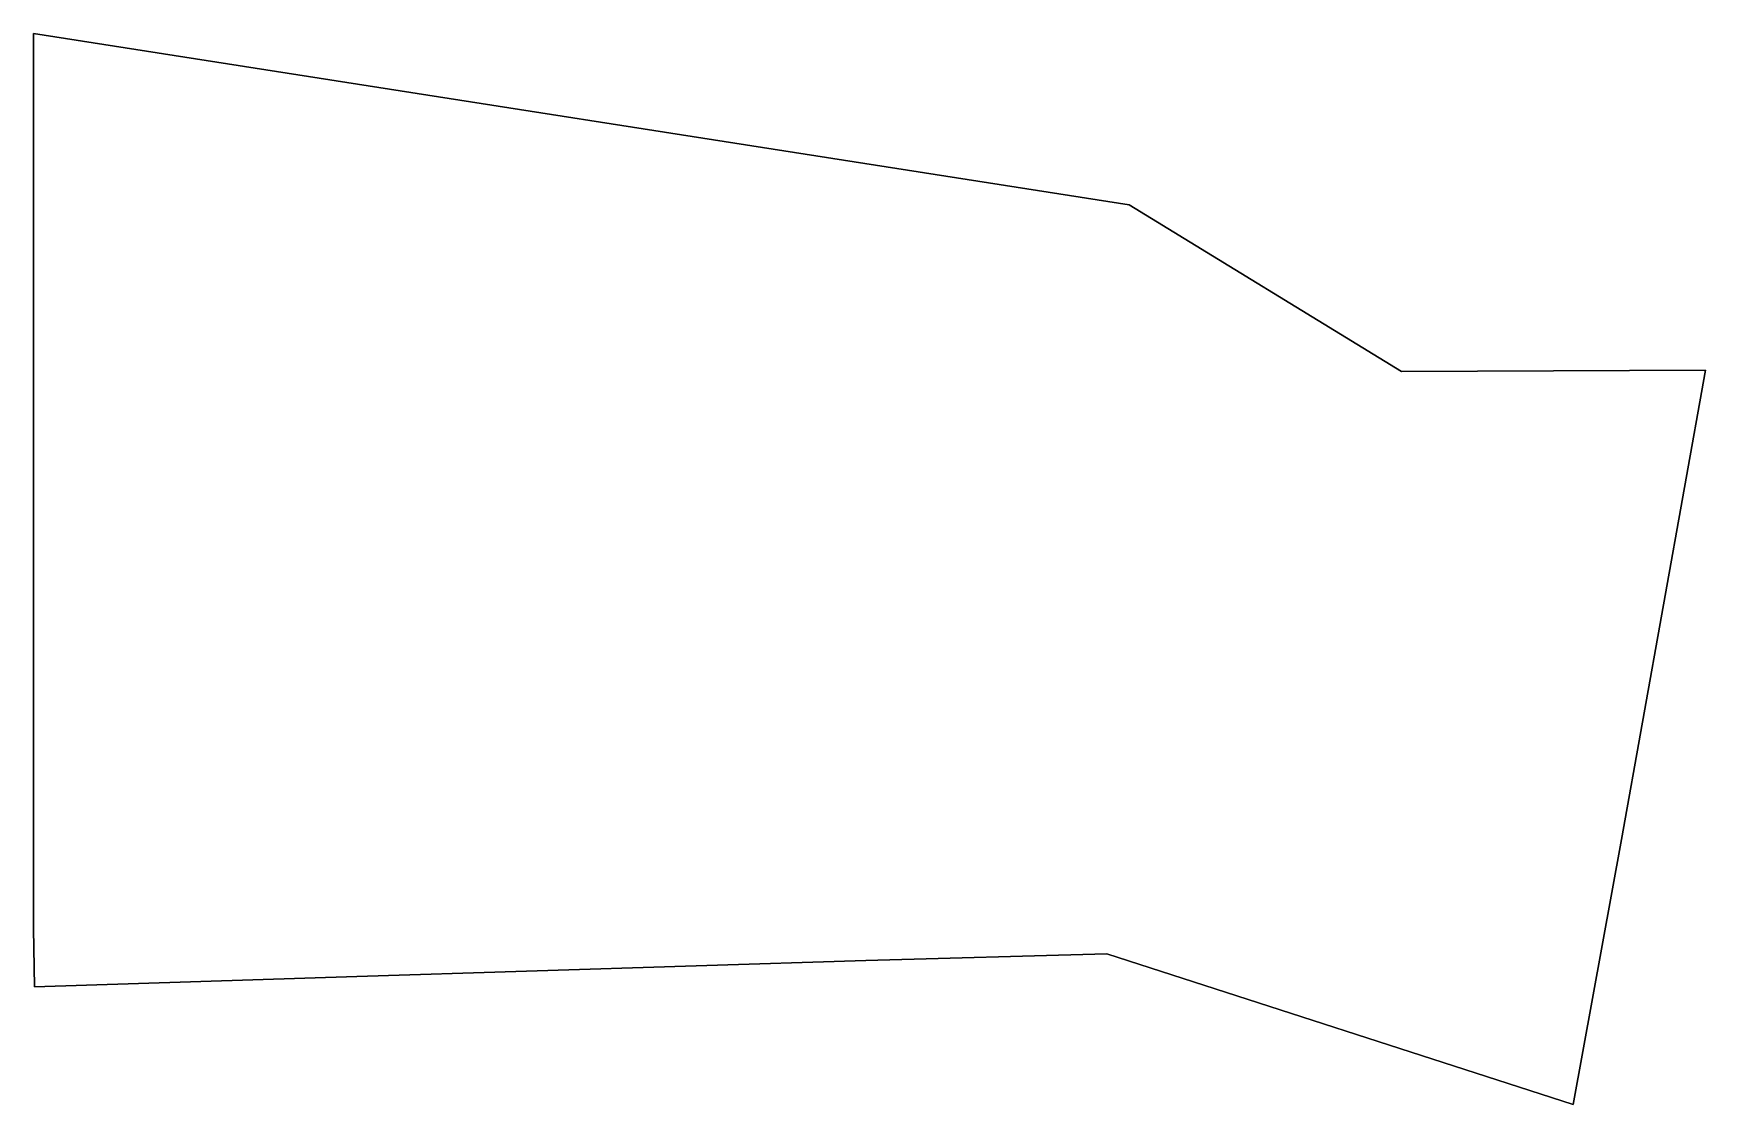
# Model space of a CAD drawing. Extents: x -85 to -83.68, y 46.45 to 47.29.
import ezdxf

# ---------------------------------------------------------------- set-up
doc = ezdxf.new("R2010")
doc.units = 0
doc.header["$MEASUREMENT"] = 0
doc.layers.add('GEO_', color=7, linetype='Continuous')

msp = doc.modelspace()

# ---------------------------------------------------------------- linework, layer by layer
at = {"layer": 'GEO_', "color": 7, "true_color": 0xffffff}
for p, q in [((-84.1341, 47.1581), (-85, 47.2936)), ((-84.1341, 47.1581), (-85, 47.2936)), ((-84.1341, 47.1581), (-85, 47.2936)), ((-85, 47.2936), (-85, 47.2936)), ((-85, 47.2936), (-84.1341, 47.1581)), ((-84.1341, 47.1581), (-85, 47.2936)), ((-84.1341, 47.1581), (-85, 47.2936)), ((-84.1341, 47.1581), (-85, 47.2936)), ((-85, 47.2936), (-85, 47.2936)), ((-85, 47.2936), (-84.1341, 47.1581)), ((-85, 47.1719), (-85, 47.2936)), ((-85, 47.2936), (-84.1341, 47.1581)), ((-85, 47.1719), (-85, 47.2936)), ((-85, 47.2936), (-84.1341, 47.1581)), ((-85, 47.1719), (-85, 47.2936)), ((-85, 47.2936), (-85, 47.2936)), ((-85, 47.2936), (-85, 47.1719)), ((-85, 47.2936), (-84.1341, 47.1581)), ((-84.1341, 47.1581), (-85, 47.2936)), ((-85, 47.1719), (-85, 47.2936)), ((-85, 47.2936), (-84.1341, 47.1581)), ((-85, 47.1719), (-85, 47.2936)), ((-85, 47.2936), (-84.1341, 47.1581)), ((-85, 47.1719), (-85, 47.2936)), ((-85, 47.2936), (-85, 47.2936)), ((-85, 47.2936), (-85, 47.1719)), ((-85, 47.2936), (-84.1341, 47.1581)), ((-84.1341, 47.1581), (-85, 47.2936)), ((-85, 47.0694), (-85, 47.1719)), ((-85, 47.1719), (-85, 47.1719)), ((-85, 47.1719), (-85, 47.0694)), ((-85, 47.0694), (-85, 47.1719)), ((-85, 47.1719), (-85, 47.1719)), ((-85, 47.1719), (-85, 47.0694)), ((-84.1341, 47.1581), (-84.1341, 47.1581)), ((-83.9189, 47.0264), (-84.1341, 47.1581)), ((-83.9189, 47.0264), (-84.1341, 47.1581)), ((-83.9189, 47.0264), (-84.1341, 47.1581)), ((-84.1341, 47.1581), (-84.1341, 47.1581)), ((-84.1341, 47.1581), (-83.9189, 47.0264)), ((-84.1341, 47.1581), (-84.1341, 47.1581)), ((-84.1341, 47.1581), (-83.9189, 47.0264)), ((-84.1341, 47.1581), (-83.9189, 47.0264)), ((-84.1341, 47.1581), (-84.1341, 47.1581)), ((-84.1341, 47.1581), (-83.9189, 47.0264)), ((-83.9189, 47.0264), (-84.1341, 47.1581)), ((-85, 46.8665), (-85, 47.0694)), ((-85, 46.8665), (-85, 47.0694)), ((-85, 46.8665), (-85, 47.0694)), ((-85, 47.0694), (-85, 47.0694)), ((-85, 47.0694), (-85, 46.8665)), ((-85, 46.8665), (-85, 47.0694)), ((-85, 46.8665), (-85, 47.0694)), ((-85, 46.8665), (-85, 47.0694)), ((-85, 47.0694), (-85, 47.0694)), ((-85, 47.0694), (-85, 46.8665)), ((-83.6787, 47.0276), (-83.9189, 47.0264)), ((-83.6787, 47.0276), (-83.9189, 47.0264)), ((-83.6787, 47.0276), (-83.9189, 47.0264)), ((-83.9189, 47.0264), (-83.6787, 47.0276)), ((-83.9189, 47.0264), (-83.6787, 47.0276)), ((-83.9189, 47.0264), (-83.6787, 47.0276)), ((-83.9189, 47.0264), (-83.6787, 47.0276)), ((-83.6787, 47.0276), (-83.9189, 47.0264)), ((-83.9189, 47.0264), (-83.9189, 47.0264)), ((-83.9189, 47.0264), (-83.9189, 47.0264)), ((-83.6787, 47.0276), (-83.7451, 46.6567)), ((-83.6787, 47.0276), (-83.7451, 46.6567)), ((-83.6787, 47.0276), (-83.7451, 46.6567)), ((-83.7451, 46.6567), (-83.6787, 47.0276)), ((-83.7451, 46.6567), (-83.6787, 47.0276)), ((-83.7451, 46.6567), (-83.6787, 47.0276)), ((-83.7451, 46.6567), (-83.6787, 47.0276)), ((-83.6787, 47.0276), (-83.7451, 46.6567)), ((-83.6787, 47.0276), (-83.6787, 47.0276)), ((-83.6787, 47.0276), (-83.6787, 47.0276)), ((-83.6787, 47.0276), (-83.6787, 47.0276)), ((-85, 46.5864), (-85, 46.8665)), ((-85, 46.5864), (-85, 46.8665)), ((-85, 46.5864), (-85, 46.8665)), ((-85, 46.8665), (-85, 46.8665)), ((-85, 46.8665), (-85, 46.5864)), ((-85, 46.5864), (-85, 46.8665)), ((-85, 46.5864), (-85, 46.8665)), ((-85, 46.5864), (-85, 46.8665)), ((-85, 46.8665), (-85, 46.8665)), ((-85, 46.8665), (-85, 46.5864)), ((-83.7832, 46.4472), (-83.7451, 46.6567)), ((-83.7832, 46.4472), (-83.7451, 46.6567)), ((-83.7832, 46.4472), (-83.7451, 46.6567)), ((-83.7451, 46.6567), (-83.7832, 46.4472)), ((-83.7832, 46.4472), (-83.7451, 46.6567)), ((-83.7832, 46.4472), (-83.7451, 46.6567)), ((-83.7832, 46.4472), (-83.7451, 46.6567)), ((-83.7451, 46.6567), (-83.7832, 46.4472)), ((-83.7451, 46.6567), (-83.7832, 46.4472)), ((-83.7451, 46.6567), (-83.7832, 46.4472)), ((-83.7451, 46.6567), (-83.7832, 46.4472)), ((-83.7832, 46.4472), (-83.7451, 46.6567)), ((-83.7451, 46.6567), (-83.7451, 46.6567)), ((-83.7451, 46.6567), (-83.7451, 46.6567)), ((-83.7451, 46.6567), (-83.7451, 46.6567)), ((-83.7451, 46.6567), (-83.7451, 46.6567)), ((-84.9992, 46.5403), (-85, 46.5864)), ((-84.9992, 46.5403), (-85, 46.5864)), ((-84.9992, 46.5403), (-85, 46.5864)), ((-85, 46.5864), (-85, 46.5864)), ((-85, 46.5864), (-84.9992, 46.5403)), ((-84.9992, 46.5403), (-85, 46.5864)), ((-84.9992, 46.5403), (-85, 46.5864)), ((-84.9992, 46.5403), (-85, 46.5864)), ((-85, 46.5864), (-85, 46.5864)), ((-85, 46.5864), (-84.9992, 46.5403)), ((-84.1519, 46.5663), (-84.3422, 46.5609)), ((-84.1519, 46.5663), (-84.3422, 46.5609)), ((-84.1519, 46.5663), (-84.3422, 46.5609)), ((-84.3422, 46.5609), (-84.1519, 46.5663)), ((-84.1519, 46.5663), (-84.3422, 46.5609)), ((-84.1519, 46.5663), (-84.3422, 46.5609)), ((-84.1519, 46.5663), (-84.3422, 46.5609)), ((-84.3422, 46.5609), (-84.1519, 46.5663)), ((-84.3422, 46.5609), (-84.1519, 46.5663)), ((-84.3422, 46.5609), (-84.1519, 46.5663)), ((-84.3422, 46.5609), (-84.1519, 46.5663)), ((-84.1519, 46.5663), (-84.3422, 46.5609)), ((-84.3422, 46.5609), (-84.1519, 46.5663)), ((-84.3422, 46.5609), (-84.1519, 46.5663)), ((-84.3422, 46.5609), (-84.1519, 46.5663)), ((-84.1519, 46.5663), (-84.3422, 46.5609)), ((-84.1519, 46.5663), (-84.1519, 46.5663)), ((-83.7832, 46.4472), (-84.1519, 46.5663)), ((-83.7832, 46.4472), (-84.1519, 46.5663)), ((-83.7832, 46.4472), (-84.1519, 46.5663)), ((-84.1519, 46.5663), (-84.1519, 46.5663)), ((-84.1519, 46.5663), (-83.7832, 46.4472)), ((-84.1519, 46.5663), (-84.1519, 46.5663)), ((-84.1519, 46.5663), (-83.7832, 46.4472)), ((-84.1519, 46.5663), (-83.7832, 46.4472)), ((-84.1519, 46.5663), (-84.1519, 46.5663)), ((-84.1519, 46.5663), (-83.7832, 46.4472)), ((-83.7832, 46.4472), (-84.1519, 46.5663)), ((-84.3422, 46.5609), (-84.7444, 46.5483)), ((-84.3422, 46.5609), (-84.7444, 46.5483)), ((-84.3422, 46.5609), (-84.7444, 46.5483)), ((-84.7444, 46.5483), (-84.3422, 46.5609)), ((-84.3422, 46.5609), (-84.7444, 46.5483)), ((-84.3422, 46.5609), (-84.7444, 46.5483)), ((-84.3422, 46.5609), (-84.7444, 46.5483)), ((-84.7444, 46.5483), (-84.3422, 46.5609)), ((-84.7444, 46.5483), (-84.3422, 46.5609)), ((-84.7444, 46.5483), (-84.3422, 46.5609)), ((-84.7444, 46.5483), (-84.3422, 46.5609)), ((-84.3422, 46.5609), (-84.7444, 46.5483)), ((-84.7444, 46.5483), (-84.3422, 46.5609)), ((-84.7444, 46.5483), (-84.3422, 46.5609)), ((-84.7444, 46.5483), (-84.3422, 46.5609)), ((-84.3422, 46.5609), (-84.7444, 46.5483)), ((-84.3422, 46.5609), (-84.3422, 46.5609)), ((-84.3422, 46.5609), (-84.3422, 46.5609)), ((-84.3422, 46.5609), (-84.3422, 46.5609)), ((-84.3422, 46.5609), (-84.3422, 46.5609)), ((-84.7444, 46.5483), (-84.9992, 46.5403)), ((-84.7444, 46.5483), (-84.9992, 46.5403)), ((-84.7444, 46.5483), (-84.9992, 46.5403)), ((-84.9992, 46.5403), (-84.7444, 46.5483)), ((-84.7444, 46.5483), (-84.9992, 46.5403)), ((-84.7444, 46.5483), (-84.9992, 46.5403)), ((-84.7444, 46.5483), (-84.9992, 46.5403)), ((-84.9992, 46.5403), (-84.7444, 46.5483)), ((-84.9992, 46.5403), (-84.7444, 46.5483)), ((-84.7444, 46.5483), (-84.9992, 46.5403)), ((-84.9992, 46.5403), (-84.7444, 46.5483)), ((-84.7444, 46.5483), (-84.9992, 46.5403)), ((-84.9992, 46.5403), (-84.9992, 46.5403)), ((-84.9992, 46.5403), (-84.9992, 46.5403)), ((-84.9992, 46.5403), (-84.9992, 46.5403)), ((-84.9992, 46.5403), (-84.9992, 46.5403)), ((-84.7444, 46.5483), (-84.7444, 46.5483)), ((-84.7444, 46.5483), (-84.7444, 46.5483)), ((-84.7444, 46.5483), (-84.7444, 46.5483)), ((-84.7444, 46.5483), (-84.7444, 46.5483)), ((-83.7832, 46.4472), (-83.7832, 46.4472)), ((-83.7832, 46.4472), (-83.7832, 46.4472)), ((-83.7832, 46.4472), (-83.7832, 46.4472)), ((-83.7832, 46.4472), (-83.7832, 46.4472))]:
    msp.add_line(p, q, dxfattribs=at)

doc.saveas('drawing.dxf')
